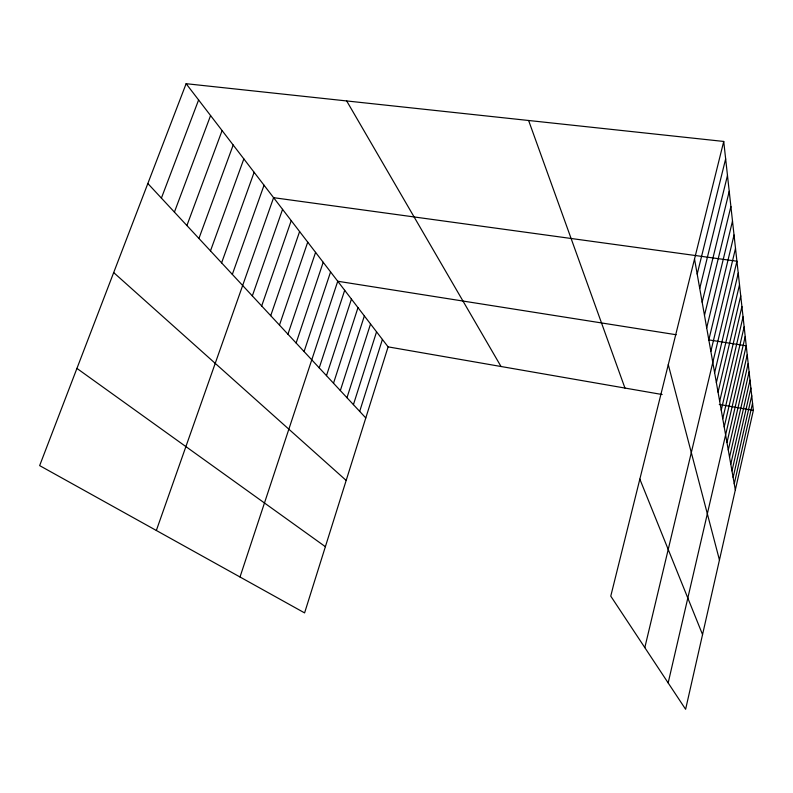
<?xml version="1.0" encoding="UTF-8"?>
<svg xmlns="http://www.w3.org/2000/svg" width="793" height="793" viewBox="0 0 793 793"><rect width="100%" height="100%" fill="white"/><g stroke="black" fill="none" stroke-linecap="round" stroke-linejoin="round"><path stroke-width="1.19" d="M723.731 141.451L753.35 410.387L685.618 709.299L610.769 596.138L723.731 141.451L186.127 83.701L39.65 465.61L304.591 612.9L388.104 346.868L186.127 83.701M731.979 470.883L750.892 388.045M733.129 477.416L751.734 395.717M734.249 483.75L752.557 403.161M728.281 449.998L748.186 363.521M729.55 457.184L749.117 371.957M730.779 464.143L750.019 380.125M668.162 682.912L746.243 345.807L708.496 339.84M726.973 442.563L747.234 354.808M722.75 418.684L744.151 326.865M724.207 426.921L745.212 336.5M718.052 392.119L740.741 295.839M719.677 401.298L741.921 306.554M721.243 410.15L743.051 316.883M716.376 382.593L739.512 284.737M644.818 647.613L736.925 261.224L273.595 197.675L156.34 530.487M714.622 372.7L738.243 273.198M708.823 339.86L734.04 235.015M710.855 351.368L735.507 248.378M706.692 327.846L732.504 221.069M702.162 302.183L729.233 191.341M704.481 315.307L730.898 206.527M699.733 288.464L727.478 175.471M697.196 274.081L725.654 158.858M359.685 411.389L382.404 339.444M353.42 404.648L376.556 331.821M346.977 397.709L370.539 323.98M340.336 390.572L364.354 315.921M333.506 383.227L357.99 307.625M326.478 375.664L351.438 299.09M319.232 367.873L344.687 290.297M240.011 576.997L337.739 281.247L676.171 334.735M304.076 351.567L330.582 271.92M296.126 343.022L323.197 262.295M287.938 334.21L315.584 252.372M279.473 325.1L307.724 242.133M270.72 315.693L299.605 231.566M261.68 305.969L291.229 220.642M252.333 295.908L282.566 209.352M232.329 274.388L264.039 185.215M221.604 262.86L254.127 172.299M210.482 250.895L243.847 158.907M198.924 238.465L233.182 145.01M186.91 225.539L222.099 130.567M174.42 212.098L210.581 115.56M161.405 198.101L198.607 99.948M388.104 346.868L662.155 394.527M719.281 404.46L753.35 410.387M76.931 368.408L325.378 546.694M113.686 272.584L346.174 480.439M147.845 183.52L365.791 417.951M346.68 100.949L501.027 366.505M639.842 479.131L702.548 634.569M528.614 120.496L624.953 388.055M668.281 364.651L719.449 560.007M694.529 259.004L735.329 489.896"/></g></svg>
